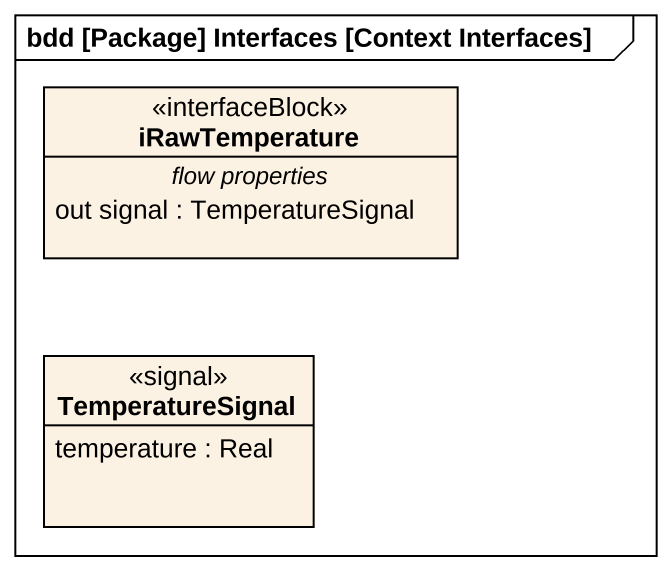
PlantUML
@startuml
mainframe bdd [Package] Interfaces [Context Interfaces]
hide circle
hide empty members
class iRawTemperature <<interfaceBlock>> {
  -- flow properties --
  out signal : TemperatureSignal
}
class TemperatureSignal <<signal>> {
  temperature : Real
}
@enduml
